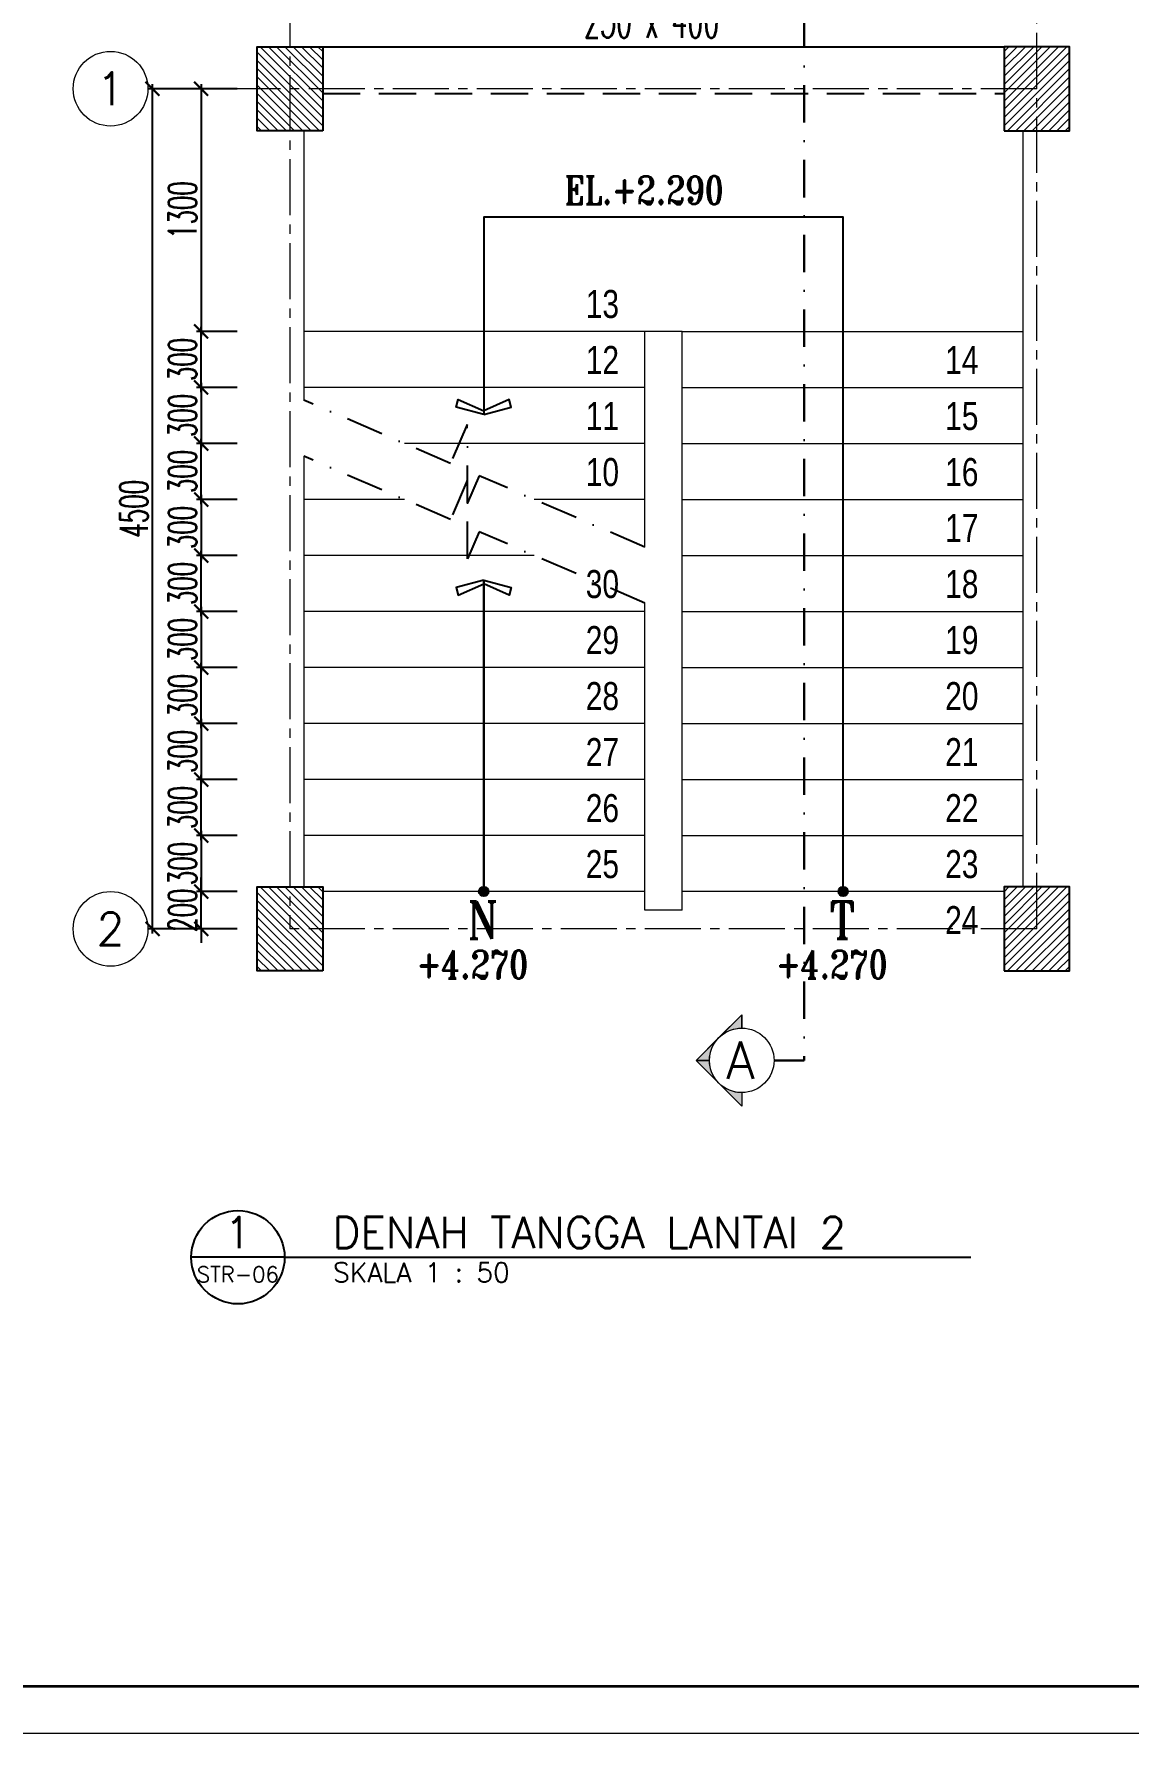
# Model space of a CAD drawing. Header units: inches. Extents: x 266054 to 836293, y -258454 to -102650.
# Drawn here: x 462767 to 474487, y -258430 to -240230 of the extents above; entities that cross this region are included whole.
import ezdxf
from ezdxf.enums import TextEntityAlignment as Align

# ---------------------------------------------------------------- set-up
doc = ezdxf.new("R2010")
doc.units = ezdxf.units.IN
doc.header["$LTSCALE"] = 800
doc.header["$MEASUREMENT"] = 0
for name, pattern in [('ACAD_ISO10W100', [18, 12, -3, 0, -3]), ('CENTER2', [1.125, 0.75, -0.125, 0.125, -0.125]), ('DASHDOT', [1, 0.5, -0.25, 0, -0.25]), ('HIDDEN', [0.375, 0.25, -0.125])]:
    doc.linetypes.add(name, pattern=pattern)
for name, color, linetype, lineweight in [('A-----SYP', 6, 'Continuous', 9), ('arsir', 8, 'Continuous', 0), ('AS', 8, 'CENTER2', 5), ('GRS KOP', 1, 'Continuous', 35), ('hacht', 8, 'Continuous', 5), ('kop', 7, 'Continuous', 20), ('lan', 7, 'Continuous', 15), ('NOT', 7, 'Continuous', 15), ('pemotong', 2, 'ACAD_ISO10W100', 30), ('teks', 4, 'Continuous', 9)]:
    doc.layers.add(name, color=color, linetype=linetype, lineweight=lineweight)
for name, color, linetype in [('Balok', 4, 'HIDDEN'), ('KOL', 5, 'Continuous'), ('LOGO', 7, 'Continuous'), ('NOTASI', 230, 'Continuous'), ('tangga', 55, 'Continuous'), ('TEXT', 4, 'Continuous')]:
    doc.layers.add(name, color=color, linetype=linetype)
doc.styles.add('BARU', font='arial.ttf')
doc.styles.add('century', font='GOTHIC.TTF')
doc.styles.add('DICK STYLE 100', font='romans.shx', dxfattribs={"width": 0.6, "height": 300})
doc.styles.add('ROMANS', font='romans.shx', dxfattribs={"width": 0.8, "height": 0.25})
doc.styles.add('S', font='SIMPLEX', dxfattribs={"width": 1.1})
doc.styles.get("Standard").update_dxf_attribs({"font": 'romans.shx'})
doc.styles.add('tahoma', font='romans.shx')
doc.dimstyles.new('50', dxfattribs={"dimtxt": 200, "dimasz": 150, "dimexe": 50, "dimexo": 50, "dimgap": 50, "dimtad": 1, "dimdec": 0, "dimlfac": 0.5, "dimrnd": 1, "dimtxsty": 'DICK STYLE 100', "dimblk": 'ARCHTICK', "dimcen": 100, "dimdle": 50, "dimclrd": 18, "dimclre": 18, "dimclrt": 7, "dimadec": 0, "dimazin": 2, "dimtfac": 1, "dimtdec": 0, "dimtix": 1, "dimtmove": 0, "dimatfit": 3, "dimfxl": 0, "dimarcsym": 0})

# ---------------------------------------------------------------- blocks, each defined once
blk = doc.blocks.new('_ArchTick')
at = {"layer": 'LOGO', "color": 0, "const_width": 0.15}
blk.add_lwpolyline([(-0.5, -0.5), (0.5, 0.5)], dxfattribs=at)
blk = doc.blocks.new('*D531')
at = {"layer": 'arsir', "color": 18, "lineweight": -2}
for p, q in [((464037.3472704225, -249866.3164315852), (464037.3472704225, -240766.3164315851)), ((464859.8172424157, -240816.3164315852), (463987.3472704224, -240816.3164315852)), ((464859.8172424157, -249816.3164315851), (463987.3472704224, -249816.3164315851))]:
    blk.add_line(p, q, dxfattribs=at)
at = {"layer": 'Defpoints', "color": 0}
for p in [(464037.3472704225, -240816.3164315852), (464909.8172424158, -240816.3164315852), (464909.8172424158, -249816.3164315851)]:
    blk.add_point(p, dxfattribs=at)
at = {"layer": 'arsir', "color": 18, "lineweight": -2, "xscale": 150, "yscale": 150, "zscale": 150}
for p, rotation in [((464037.3472704225, -240816.3164315852), 90), ((464037.3472704225, -249816.3164315851), 270)]:
    blk.add_blockref('_ArchTick', p, dxfattribs=dict(at, rotation=rotation))
at = {"layer": 'arsir', "color": 7, "insert": (463837.3472704225, -245316.3164315852), "char_height": 300, "attachment_point": 5, "rotation": 90, "style": 'DICK STYLE 100'}
blk.add_mtext('4500', dxfattribs=at)
blk = doc.blocks.new('NAV')
blk.add_circle((0, -0.4000000000000005), 0.4)
at = {"style": 'S', "width": 0.75, "flags": 4}
blk.add_attdef('AV', text='', height=0.3, dxfattribs=at).set_placement((0, -0.4000000000000005), align=Align.MIDDLE)
blk = doc.blocks.new('*D532')
at = {"layer": 'arsir', "color": 18, "lineweight": -2}
for p, q in [((464558.6694460535, -248766.3164315851), (464558.6694460535, -249466.3164315849)), ((464943.6414226761, -248816.3164315852), (464508.6694460536, -248816.3164315852)), ((464943.6414226761, -249416.3164315849), (464508.6694460536, -249416.3164315849))]:
    blk.add_line(p, q, dxfattribs=at)
at = {"layer": 'Defpoints', "color": 0}
for p in [(464993.641422676, -248816.3164315852), (464558.6694460535, -249416.3164315849), (464993.641422676, -249416.3164315849)]:
    blk.add_point(p, dxfattribs=at)
at = {"layer": 'arsir', "color": 18, "lineweight": -2, "xscale": 150, "yscale": 150, "zscale": 150}
for p, rotation in [((464558.6694460535, -248816.3164315852), 90), ((464558.6694460535, -249416.3164315849), 270)]:
    blk.add_blockref('_ArchTick', p, dxfattribs=dict(at, rotation=rotation))
at = {"layer": 'arsir', "color": 7, "insert": (464358.6694460537, -249116.316431585), "char_height": 300, "attachment_point": 5, "rotation": 90, "style": 'DICK STYLE 100'}
blk.add_mtext('300', dxfattribs=at)
blk = doc.blocks.new('*D533')
at = {"layer": 'arsir', "color": 18, "lineweight": -2}
for p, q in [((464558.6694460535, -249416.3164315849), (464558.6694460535, -249266.3164315849)), ((464943.6414226761, -249416.3164315849), (464508.6694460536, -249416.3164315849)), ((464558.6694460535, -249816.316431585), (464558.6694460535, -249416.3164315849)), ((464943.6414226761, -249816.316431585), (464508.6694460536, -249816.316431585)), ((464558.6694460535, -249816.316431585), (464558.6694460535, -249966.316431585))]:
    blk.add_line(p, q, dxfattribs=at)
at = {"layer": 'Defpoints', "color": 0}
for p in [(464558.6694460535, -249416.3164315849), (464993.641422676, -249416.3164315849), (464993.641422676, -249816.316431585)]:
    blk.add_point(p, dxfattribs=at)
at = {"layer": 'arsir', "color": 18, "lineweight": -2, "xscale": 150, "yscale": 150, "zscale": 150}
for p, rotation in [((464558.6694460535, -249416.3164315849), 270), ((464558.6694460535, -249816.316431585), 90)]:
    blk.add_blockref('_ArchTick', p, dxfattribs=dict(at, rotation=rotation))
at = {"layer": 'arsir', "color": 7, "insert": (464358.6694460537, -249616.3164315849), "char_height": 300, "attachment_point": 5, "rotation": 90, "style": 'DICK STYLE 100'}
blk.add_mtext('200', dxfattribs=at)
blk = doc.blocks.new('*D534')
at = {"layer": 'arsir', "color": 18, "lineweight": -2}
for p, q in [((464943.6414226761, -248216.3164315854), (464508.6694460536, -248216.3164315854)), ((464558.6694460535, -248866.3164315851), (464558.6694460535, -248166.3164315854)), ((464943.6414226761, -248816.3164315852), (464508.6694460536, -248816.3164315852))]:
    blk.add_line(p, q, dxfattribs=at)
at = {"layer": 'Defpoints', "color": 0}
for p in [(464558.6694460535, -248216.3164315854), (464993.641422676, -248216.3164315854), (464993.641422676, -248816.3164315852)]:
    blk.add_point(p, dxfattribs=at)
at = {"layer": 'arsir', "color": 18, "lineweight": -2, "xscale": 150, "yscale": 150, "zscale": 150}
for p, rotation in [((464558.6694460535, -248216.3164315854), 90), ((464558.6694460535, -248816.3164315852), 270)]:
    blk.add_blockref('_ArchTick', p, dxfattribs=dict(at, rotation=rotation))
at = {"layer": 'arsir', "color": 7, "insert": (464358.6694460537, -248516.3164315852), "char_height": 300, "attachment_point": 5, "rotation": 90, "style": 'DICK STYLE 100'}
blk.add_mtext('300', dxfattribs=at)
blk = doc.blocks.new('*D535')
at = {"layer": 'arsir', "color": 18, "lineweight": -2}
for p, q in [((464558.6694460535, -247666.3164315856), (464558.6694460535, -246966.3164315858)), ((464943.6414226761, -247016.3164315858), (464508.6694460536, -247016.3164315858)), ((464943.6414226761, -247616.3164315856), (464508.6694460536, -247616.3164315856))]:
    blk.add_line(p, q, dxfattribs=at)
at = {"layer": 'Defpoints', "color": 0}
for p in [(464558.6694460535, -247016.3164315858), (464993.641422676, -247016.3164315858), (464993.641422676, -247616.3164315856)]:
    blk.add_point(p, dxfattribs=at)
at = {"layer": 'arsir', "color": 18, "lineweight": -2, "xscale": 150, "yscale": 150, "zscale": 150}
for p, rotation in [((464558.6694460535, -247016.3164315858), 90), ((464558.6694460535, -247616.3164315856), 270)]:
    blk.add_blockref('_ArchTick', p, dxfattribs=dict(at, rotation=rotation))
at = {"layer": 'arsir', "color": 7, "insert": (464358.6694460537, -247316.3164315856), "char_height": 300, "attachment_point": 5, "rotation": 90, "style": 'DICK STYLE 100'}
blk.add_mtext('300', dxfattribs=at)
blk = doc.blocks.new('*D536')
at = {"layer": 'arsir', "color": 18, "lineweight": -2}
for p, q in [((464943.6414226761, -247616.3164315856), (464508.6694460536, -247616.3164315856)), ((464558.6694460535, -247566.3164315856), (464558.6694460535, -248266.3164315854)), ((464943.6414226761, -248216.3164315854), (464508.6694460536, -248216.3164315854))]:
    blk.add_line(p, q, dxfattribs=at)
at = {"layer": 'Defpoints', "color": 0}
for p in [(464993.641422676, -247616.3164315856), (464558.6694460535, -248216.3164315854), (464993.641422676, -248216.3164315854)]:
    blk.add_point(p, dxfattribs=at)
at = {"layer": 'arsir', "color": 18, "lineweight": -2, "xscale": 150, "yscale": 150, "zscale": 150}
for p, rotation in [((464558.6694460535, -247616.3164315856), 90), ((464558.6694460535, -248216.3164315854), 270)]:
    blk.add_blockref('_ArchTick', p, dxfattribs=dict(at, rotation=rotation))
at = {"layer": 'arsir', "color": 7, "insert": (464358.6694460537, -247916.3164315854), "char_height": 300, "attachment_point": 5, "rotation": 90, "style": 'DICK STYLE 100'}
blk.add_mtext('300', dxfattribs=at)
blk = doc.blocks.new('*D537')
at = {"layer": 'arsir', "color": 18, "lineweight": -2}
for p, q in [((464558.6694460535, -245266.3164315865), (464558.6694460535, -244566.3164315868)), ((464943.6414226761, -244616.3164315868), (464508.6694460536, -244616.3164315868)), ((464943.6414226761, -245216.3164315865), (464508.6694460536, -245216.3164315865))]:
    blk.add_line(p, q, dxfattribs=at)
at = {"layer": 'Defpoints', "color": 0}
for p in [(464558.6694460535, -244616.3164315868), (464993.641422676, -244616.3164315868), (464993.641422676, -245216.3164315865)]:
    blk.add_point(p, dxfattribs=at)
at = {"layer": 'arsir', "color": 18, "lineweight": -2, "xscale": 150, "yscale": 150, "zscale": 150}
for p, rotation in [((464558.6694460535, -244616.3164315868), 90), ((464558.6694460535, -245216.3164315865), 270)]:
    blk.add_blockref('_ArchTick', p, dxfattribs=dict(at, rotation=rotation))
at = {"layer": 'arsir', "color": 7, "insert": (464358.6694460537, -244916.3164315866), "char_height": 300, "attachment_point": 5, "rotation": 90, "style": 'DICK STYLE 100'}
blk.add_mtext('300', dxfattribs=at)
blk = doc.blocks.new('*D538')
at = {"layer": 'arsir', "color": 18, "lineweight": -2}
for p, q in [((464943.6414226761, -245216.3164315865), (464508.6694460536, -245216.3164315865)), ((464558.6694460535, -245166.3164315866), (464558.6694460535, -245866.3164315863)), ((464943.6414226761, -245816.3164315863), (464508.6694460536, -245816.3164315863))]:
    blk.add_line(p, q, dxfattribs=at)
at = {"layer": 'Defpoints', "color": 0}
for p in [(464993.641422676, -245216.3164315865), (464558.6694460535, -245816.3164315863), (464993.641422676, -245816.3164315863)]:
    blk.add_point(p, dxfattribs=at)
at = {"layer": 'arsir', "color": 18, "lineweight": -2, "xscale": 150, "yscale": 150, "zscale": 150}
for p, rotation in [((464558.6694460535, -245216.3164315865), 90), ((464558.6694460535, -245816.3164315863), 270)]:
    blk.add_blockref('_ArchTick', p, dxfattribs=dict(at, rotation=rotation))
at = {"layer": 'arsir', "color": 7, "insert": (464358.6694460537, -245516.3164315863), "char_height": 300, "attachment_point": 5, "rotation": 90, "style": 'DICK STYLE 100'}
blk.add_mtext('300', dxfattribs=at)
blk = doc.blocks.new('*D539')
at = {"layer": 'arsir', "color": 18, "lineweight": -2}
for p, q in [((464943.6414226761, -246416.3164315861), (464508.6694460536, -246416.3164315861)), ((464558.6694460535, -246366.3164315861), (464558.6694460535, -247066.3164315859)), ((464943.6414226761, -247016.3164315858), (464508.6694460536, -247016.3164315858))]:
    blk.add_line(p, q, dxfattribs=at)
at = {"layer": 'Defpoints', "color": 0}
for p in [(464993.641422676, -246416.3164315861), (464558.6694460535, -247016.3164315858), (464993.641422676, -247016.3164315858)]:
    blk.add_point(p, dxfattribs=at)
at = {"layer": 'arsir', "color": 18, "lineweight": -2, "xscale": 150, "yscale": 150, "zscale": 150}
for p, rotation in [((464558.6694460535, -246416.3164315861), 90), ((464558.6694460535, -247016.3164315858), 270)]:
    blk.add_blockref('_ArchTick', p, dxfattribs=dict(at, rotation=rotation))
at = {"layer": 'arsir', "color": 7, "insert": (464358.6694460537, -246716.3164315859), "char_height": 300, "attachment_point": 5, "rotation": 90, "style": 'DICK STYLE 100'}
blk.add_mtext('300', dxfattribs=at)
blk = doc.blocks.new('*D540')
at = {"layer": 'arsir', "color": 18, "lineweight": -2}
for p, q in [((464943.6414226761, -245816.3164315863), (464508.6694460536, -245816.3164315863)), ((464558.6694460535, -246466.3164315861), (464558.6694460535, -245766.3164315863)), ((464943.6414226761, -246416.3164315861), (464508.6694460536, -246416.3164315861))]:
    blk.add_line(p, q, dxfattribs=at)
at = {"layer": 'Defpoints', "color": 0}
for p in [(464558.6694460535, -245816.3164315863), (464993.641422676, -245816.3164315863), (464993.641422676, -246416.3164315861)]:
    blk.add_point(p, dxfattribs=at)
at = {"layer": 'arsir', "color": 18, "lineweight": -2, "xscale": 150, "yscale": 150, "zscale": 150}
for p, rotation in [((464558.6694460535, -245816.3164315863), 90), ((464558.6694460535, -246416.3164315861), 270)]:
    blk.add_blockref('_ArchTick', p, dxfattribs=dict(at, rotation=rotation))
at = {"layer": 'arsir', "color": 7, "insert": (464358.6694460537, -246116.3164315861), "char_height": 300, "attachment_point": 5, "rotation": 90, "style": 'DICK STYLE 100'}
blk.add_mtext('300', dxfattribs=at)
blk = doc.blocks.new('*D541')
at = {"layer": 'arsir', "color": 18, "lineweight": -2}
for p, q in [((464943.6414226761, -244016.316431587), (464508.6694460536, -244016.316431587)), ((464558.6694460535, -243966.316431587), (464558.6694460535, -244666.3164315868)), ((464943.6414226761, -244616.3164315868), (464508.6694460536, -244616.3164315868))]:
    blk.add_line(p, q, dxfattribs=at)
at = {"layer": 'Defpoints', "color": 0}
for p in [(464993.641422676, -244016.316431587), (464558.6694460535, -244616.3164315868), (464993.641422676, -244616.3164315868)]:
    blk.add_point(p, dxfattribs=at)
at = {"layer": 'arsir', "color": 18, "lineweight": -2, "xscale": 150, "yscale": 150, "zscale": 150}
for p, rotation in [((464558.6694460535, -244016.316431587), 90), ((464558.6694460535, -244616.3164315868), 270)]:
    blk.add_blockref('_ArchTick', p, dxfattribs=dict(at, rotation=rotation))
at = {"layer": 'arsir', "color": 7, "insert": (464358.6694460537, -244316.3164315868), "char_height": 300, "attachment_point": 5, "rotation": 90, "style": 'DICK STYLE 100'}
blk.add_mtext('300', dxfattribs=at)
blk = doc.blocks.new('*D542')
at = {"layer": 'arsir', "color": 18, "lineweight": -2}
for p, q in [((464943.6414226761, -243416.3164315873), (464508.6694460536, -243416.3164315873)), ((464558.6694460535, -244066.316431587), (464558.6694460535, -243366.3164315872)), ((464943.6414226761, -244016.316431587), (464508.6694460536, -244016.316431587))]:
    blk.add_line(p, q, dxfattribs=at)
at = {"layer": 'Defpoints', "color": 0}
for p in [(464558.6694460535, -243416.3164315873), (464993.641422676, -243416.3164315873), (464993.641422676, -244016.316431587)]:
    blk.add_point(p, dxfattribs=at)
at = {"layer": 'arsir', "color": 18, "lineweight": -2, "xscale": 150, "yscale": 150, "zscale": 150}
for p, rotation in [((464558.6694460535, -243416.3164315873), 90), ((464558.6694460535, -244016.316431587), 270)]:
    blk.add_blockref('_ArchTick', p, dxfattribs=dict(at, rotation=rotation))
at = {"layer": 'arsir', "color": 7, "insert": (464358.6694460537, -243716.316431587), "char_height": 300, "attachment_point": 5, "rotation": 90, "style": 'DICK STYLE 100'}
blk.add_mtext('300', dxfattribs=at)
blk = doc.blocks.new('*D543')
at = {"layer": 'arsir', "color": 18, "lineweight": -2}
for p, q in [((464558.6694460535, -240766.3164315851), (464558.6694460535, -243466.3164315872)), ((464943.6414226755, -240816.3164315852), (464508.6694460536, -240816.3164315852)), ((464943.6414226761, -243416.3164315873), (464508.6694460536, -243416.3164315873))]:
    blk.add_line(p, q, dxfattribs=at)
at = {"layer": 'Defpoints', "color": 0}
for p in [(464993.6414226756, -240816.3164315852), (464558.6694460535, -243416.3164315873), (464993.641422676, -243416.3164315873)]:
    blk.add_point(p, dxfattribs=at)
at = {"layer": 'arsir', "color": 18, "lineweight": -2, "xscale": 150, "yscale": 150, "zscale": 150}
for p, rotation in [((464558.6694460535, -240816.3164315852), 90), ((464558.6694460535, -243416.3164315873), 270)]:
    blk.add_blockref('_ArchTick', p, dxfattribs=dict(at, rotation=rotation))
at = {"layer": 'arsir', "color": 7, "insert": (464358.6694460537, -242116.3164315861), "char_height": 300, "attachment_point": 5, "rotation": 90, "style": 'DICK STYLE 100'}
blk.add_mtext('1300', dxfattribs=at)
blk = doc.blocks.new('Section - M_Sec_1-roof dak0')
at = {"layer": 'A-----SYP'}
h = blk.add_hatch(color=256, dxfattribs=at)
edge = h.paths.add_edge_path(flags=0)
edge.add_line((-6.000003239999927, 8.485285956290472), (-10.2426462181452, 4.242642978145325))
edge.add_arc((-6.000003239999997, -3.2e-15), 6.000003240000003, 90, 134.9999999999996, ccw=False)
edge.add_line((-6.000003239999952, 6.000003240000003), (-6.000003239999929, 8.485285956290472))
h = blk.add_hatch(color=256, dxfattribs=at)
edge = h.paths.add_edge_path(flags=0)
edge.add_line((-6.000003239999934, 8.485285956290468), (-6.000003239999954, 6.000003240000003))
edge.add_arc((-6.000003240000012, 1.1e-15), 6.000003240000009, 45.00000000000051, 90.00000000000023, ccw=False)
edge.add_line((-1.757360261854736, 4.242642978145251), (-6.000003239999932, 8.485285956290468))
h = blk.add_hatch(color=256, dxfattribs=at)
edge = h.paths.add_edge_path(flags=0)
edge.add_line((-14.48528919629048, 1.443e-13), (-12.00000648000001, 1.021e-13))
edge.add_arc((-6.000003240000009, 8e-16), 6.000003239999996, 135.0000000000001, 179.9999999999998, ccw=False)
edge.add_line((-10.24264621814522, 4.242642978145306), (-14.48528919629048, 1.447730824111204e-13))
h = blk.add_hatch(color=256, dxfattribs=at)
edge = h.paths.add_edge_path(flags=0)
edge.add_line((2.485282716290464, 0), (-1.757360261854719, 4.242642978145232))
edge.add_arc((-6.000003240000003, 1.6e-15), 6.000003240000005, 0, 45.000000000000114, ccw=False)
edge.add_line((0, 0), (2.485282716290464, 0))
at = {"layer": 'A-----SYP', "lineweight": 18}
for p, q in [((-6.000003239999997, 8.485285956290562), (-14.48528919629046, -2.1e-15)), ((-6.000003239999927, 8.485285956290475), (-10.2426462181452, 4.242642978145327)), ((-6.000003239999997, 8.485285956290562), (2.485282716290472, -7.4e-15)), ((-6.000003239999952, 6.000003240000003), (-6.00000323999993, 8.485285956290472)), ((-6.000003239999934, 8.485285956290472), (-6.000003239999955, 6.000003240000003)), ((-1.757360261854736, 4.242642978145252), (-6.000003239999933, 8.485285956290472)), ((-10.24264621814522, 4.242642978145307), (-14.48528919629048, 1.443e-13)), ((2.485282716290464, 0), (-1.757360261854719, 4.242642978145234)), ((-14.48528919629048, 1.443e-13), (-12.00000648000001, 1.021e-13)), ((0, 0), (2.485282716290464, 0)), ((-12.00000648, -4e-16), (-14.48528919629045, -4e-16)), ((-1.1e-15, -8.8e-15), (2.485282716290472, -8.8e-15))]:
    blk.add_line(p, q, dxfattribs=at)
for centre, radius, start, end in [((-6.000003240000003, 1.7e-15), 6.000003240000009, 359.9999999999996, 179.9999999999998), ((-6.000003240000009, 8e-16), 6.000003239999996, 134.9999999999997, 179.9999999999994), ((-6.000003239999997, -3.2e-15), 6.000003240000003, 89.99999999999962, 134.9999999999992), ((-6.000003240000012, 1.1e-15), 6.000003240000009, 45.00000000000022, 89.9999999999999), ((-6.000003240000003, 1.6e-15), 6.000003240000005, 359.9999999999996, 44.99999999999971), ((-6.000003240000003, 1.95e-14), 6.000003240000009, 179.9999999999998, 359.9999999999991)]:
    blk.add_arc(centre, radius, start, end, dxfattribs=at)
blk = doc.blocks.new('Ndtpd')
at = {"lineweight": -3}
blk.add_line((0.7469999999999999, 0), (-0.7469999999999999, 0), dxfattribs=at)
blk.add_circle((0, 0), 0.747, dxfattribs=at)
at = {"color": 10, "lineweight": -3, "style": 'S', "width": 1.1, "flags": 4}
blk.add_attdef('NO', text='', height=0.5, dxfattribs=at).set_placement((-0.0004073519788469999, 0.1475646925237548), align=Align.CENTER)
blk.add_attdef('NDTPD', (1.516017380209063, 0.1475646925237548), '', height=0.5, dxfattribs=at)
at = {"color": 5, "lineweight": -3, "style": 'S', "width": 1.1, "flags": 4}
blk.add_attdef('NOLBR', text='', height=0.3, dxfattribs=at).set_placement((-0.0004073519788469999, -0.3983625171816172), align=Align.CENTER)
blk.add_attdef('SKALA', (1.523238450362338, -0.3983625171816172), '', height=0.3, dxfattribs=at)
blk = doc.blocks.new('kop')
at = {"layer": 'GRS KOP'}
blk.add_lwpolyline([(1, 54), (83, 54), (83, 1), (1, 1)], close=True, dxfattribs=at)
at = {"layer": 'kop', "color": 7}
blk.add_line((0, 0), (84, 0), dxfattribs=at)
at = {"layer": 'kop', "style": 'BARU', "flags": 4}
for p, height in [((73.79999999999714, 5.399999999992657), 0.3500000000000012), ((80.30348371280252, 5.381560126415407), 0.2500000000000009), ((73.79999999999714, 4.899999999992659), 0.3500000000000012), ((80.30348371280252, 4.881560126415408), 0.2500000000000009), ((73.79999999999714, 4.399999999992659), 0.3500000000000012), ((80.30348371280252, 4.381560126415408), 0.2500000000000009)]:
    blk.add_attdef('-', p, '', height=height, dxfattribs=at)
at = {"layer": 'kop', "flags": 4}
for tag, p in [('AR-00', (78.0569556422622, 2.647698724276621)), ('00', (81.23754618094216, 2.647099872606105))]:
    blk.add_attdef(tag, text='', height=0.3499740475000009, dxfattribs=at).set_placement(p, align=Align.MIDDLE)

msp = doc.modelspace()

# ---------------------------------------------------------------- hatches: boundary and pattern name
at = {"layer": 'hacht', "ltscale": 5}
h = msp.add_hatch(dxfattribs=at)
h.set_pattern_fill('ANSI31', color=256, scale=500, angle=-1.27e-14, style=0)
h.set_pattern_definition([(134.9999999999999, (1101223.497549077, 104887.4642009885), (44.19417382415922, 44.19417382415921), [])])
h.paths.add_polyline_path([(465859.8172424159, -240366.3164315851), (465159.817242416, -240366.3164315851), (465159.817242416, -241266.3164315852), (465859.8172424159, -241266.3164315852)])
h = msp.add_hatch(dxfattribs=at)
h.set_pattern_fill('ANSI31', color=256, scale=500, angle=-1.27e-14, style=0)
h.set_pattern_definition([(44.99999999999999, (-162203.8630642457, 104887.4642009888), (-44.19417382415921, 44.19417382415923), [])])
h.paths.add_polyline_path([(473159.8172424154, -241266.3164315852), (473859.8172424154, -241266.3164315852), (473859.8172424154, -240366.3164315851), (473159.8172424154, -240366.3164315851)])
h = msp.add_hatch(dxfattribs=at)
h.set_pattern_fill('ANSI31', color=256, scale=500, angle=-1.27e-14, style=0)
h.set_pattern_definition([(134.9999999999999, (1101223.497549077, 95887.46420098851), (44.19417382415922, 44.19417382415921), [])])
h.paths.add_polyline_path([(465859.8172424159, -249366.3164315851), (465159.817242416, -249366.3164315851), (465159.817242416, -250266.3164315852), (465859.8172424159, -250266.3164315852)])
h = msp.add_hatch(dxfattribs=at)
h.set_pattern_fill('ANSI31', color=256, scale=500, angle=-1.27e-14, style=0)
h.set_pattern_definition([(44.99999999999999, (-162203.8630642457, 95887.46420098878), (-44.19417382415921, 44.19417382415923), [])])
h.paths.add_polyline_path([(473159.8172424154, -250266.3164315852), (473859.8172424154, -250266.3164315852), (473859.8172424154, -249366.3164315851), (473159.8172424154, -249366.3164315851)])
at = {"layer": 'tangga'}
h = msp.add_hatch(color=1, dxfattribs=at)
h.dxf.hatch_style = 1
h.paths.add_polyline_path([(467584.8172431854, -249365.6794600704, -0.4142135613629502), (467635.4542147425, -249416.3164314547), (467534.180271628, -249416.3164318049, -0.4142135633833289)])
h.paths.add_polyline_path([(467635.4542147425, -249416.3164314547, -0.4142135633832399), (467584.8172431854, -249466.9534031854, -0.4142135613628614), (467534.180271628, -249416.3164318049)])
h = msp.add_hatch(color=1, dxfattribs=at)
h.dxf.hatch_style = 1
h.paths.add_polyline_path([(471434.8176601861, -249365.6794600705, -0.4142135613629502), (471485.4546317432, -249416.3164314548), (471384.1806886286, -249416.3164318049, -0.4142135633833289)])
h.paths.add_polyline_path([(471485.4546317432, -249416.3164314548, -0.4142135633832399), (471434.8176601861, -249466.9534031855, -0.4142135613628614), (471384.1806886286, -249416.3164318049)])

# ---------------------------------------------------------------- linework, layer by layer
at = {"layer": 'AS'}
for points in [[(465509.8172424157, -238870.336813843), (465509.8172424157, -249816.3164315851)], [(473509.8172424158, -249816.3164315851), (473509.8172424158, -238870.336813843)], [(473509.8172424158, -240816.3164315852), (464341.0831521443, -240816.3164315852)], [(473509.8172424158, -249816.3164315851), (465509.8172424157, -249816.3164315851)]]:
    msp.add_lwpolyline(points, dxfattribs=at)
at = {"layer": 'Balok', "linetype": 'Continuous'}
msp.add_line((465859.8172424159, -240366.3164315851), (473159.8172424154, -240366.3164315851), dxfattribs=at)
at = {"layer": 'Balok', "ltscale": 2}
msp.add_line((465859.8172424159, -240866.3164315851), (473159.8172424154, -240866.3164315851), dxfattribs=at)
at = {"layer": 'KOL', "ltscale": 5}
for points in [[(465859.8172424159, -241266.3164315852), (465159.817242416, -241266.3164315852), (465159.817242416, -240366.3164315851), (465859.8172424159, -240366.3164315851)], [(473159.8172424154, -241266.3164315852), (473859.8172424154, -241266.3164315852), (473859.8172424154, -240366.3164315851), (473159.8172424154, -240366.3164315851)], [(465859.8172424159, -250266.3164315852), (465159.817242416, -250266.3164315852), (465159.817242416, -249366.3164315851), (465859.8172424159, -249366.3164315851)], [(473159.8172424154, -250266.3164315852), (473859.8172424154, -250266.3164315852), (473859.8172424154, -249366.3164315851), (473159.8172424154, -249366.3164315851)]]:
    msp.add_lwpolyline(points, close=True, dxfattribs=at)
at = {"layer": 'lan'}
for p, q in [((465659.8172424157, -241266.3164315852), (465659.8172424157, -244152.812875062)), ((473359.8172424158, -241266.3164315852), (473359.8172424158, -249366.3164315851)), ((465659.8172424157, -244752.812875062), (465659.8172424157, -249366.3164315851))]:
    msp.add_line(p, q, dxfattribs=at)
for points in [[(469309.8172424157, -243416.3164315851), (465659.8172424157, -243416.3164315851)], [(469309.8172424157, -245726.1801300318), (469309.8172424157, -243416.3164315851)], [(469709.8172423859, -243416.3164315851), (469309.8172424157, -243416.3164315851)], [(469709.8172423859, -249616.3164315851), (469709.8172423859, -243416.3164315851)], [(469709.8172423862, -243416.3164315851), (473359.8172423862, -243416.3164315853)], [(469309.8172424157, -244016.3164315852), (465659.8172424157, -244016.3164315852)], [(469709.8172423862, -244016.3164315852), (473359.8172423862, -244016.3164315853)], [(469309.8172424157, -244616.3164315851), (466735.0830304642, -244616.3164315851)], [(469709.8172423862, -244616.3164315851), (473359.8172423862, -244616.3164315853)], [(466735.0830304642, -245216.3164315852), (465659.8172424157, -245216.3164315852)], [(469309.8172424157, -245216.3164315852), (468127.0021727267, -245216.3164315852)], [(469709.8172423862, -245216.3164315852), (473359.8172423862, -245216.3164315853)], [(468127.0021727267, -245816.3164315851), (465659.8172424157, -245816.3164315851)], [(469709.8172423859, -245816.3164315851), (473359.8172423862, -245816.3164315852)], [(469309.8172424157, -246416.3164315851), (465659.8172424157, -246416.3164315851)], [(469309.8172424157, -249616.3164315851), (469309.8172424157, -246326.1801300319)], [(469709.8172423859, -246416.3164315851), (473359.8172423859, -246416.3164315853)], [(469309.8172424157, -247016.3164315851), (465659.8172424157, -247016.3164315851)], [(469709.8172423859, -247016.3164315851), (473359.8172423859, -247016.3164315853)], [(469309.8172424157, -247616.3164315851), (465659.8172424157, -247616.3164315851)], [(469709.8172423859, -247616.3164315851), (473359.8172423859, -247616.3164315853)], [(469309.8172424157, -248216.3164315851), (465659.8172424157, -248216.3164315851)], [(469709.8172423859, -248216.3164315851), (473359.8172423859, -248216.3164315853)], [(469309.8172424157, -248816.3164315852), (465659.8172424157, -248816.3164315852)], [(469709.8172423859, -248816.3164315852), (473359.8172423859, -248816.3164315853)], [(469309.8172424157, -249416.3164315851), (465859.8172424159, -249416.3164315851)], [(473159.8172424154, -249416.3164315851), (469709.8172423859, -249416.3164315851)], [(469709.8172423859, -249616.3164315851), (469309.8172424157, -249616.3164315851)]]:
    msp.add_lwpolyline(points, dxfattribs=at)
at = {"layer": 'NOT', "lineweight": -3}
msp.add_line((465452.0087163337, -253333.6553528807), (472803.4143334072, -253333.6553528808), dxfattribs=at)
at = {"layer": 'pemotong', "linetype": 'DASHDOT'}
msp.add_lwpolyline([(470694.7045543225, -237579.3430499919), (471017.0259755471, -237579.3430499919), (471017.0251907291, -251224.7773700102), (470694.7037695082, -251224.7773700106)], dxfattribs=at)
at = {"layer": 'tangga', "color": 1, "linetype": 'DASHDOT'}
for p, q in [((467229.152420709, -244829.2897467348), (465659.8172424157, -244152.812875062)), ((467409.143780713, -244411.7340476813), (467229.152420709, -244829.2897467348)), ((467410.4907041184, -245253.9162225838), (467409.143780713, -244411.7340476813)), ((467229.152420709, -245429.2897467348), (465659.8172424157, -244752.812875062)), ((467536.4334006478, -244961.7461390385), (467410.4907041184, -245253.9162225838)), ((469309.8172424157, -245726.1801300318), (467536.4334006478, -244961.7461390385)), ((467409.143780713, -245011.7340476813), (467229.152420709, -245429.2897467348)), ((467410.4907041184, -245853.9162225838), (467409.143780713, -245011.7340476813)), ((467536.4334006478, -245561.7461390385), (467410.4907041184, -245853.9162225838)), ((469309.8172424157, -246326.1801300319), (467536.4334006478, -245561.7461390385))]:
    msp.add_line(p, q, dxfattribs=at)
at = {"layer": 'tangga', "color": 1}
for p, q in [((467584.8172429973, -249383.6794600295), (467584.817066556, -246079.9773637113)), ((471434.817659998, -249383.6794600295), (471434.8174835566, -246079.9773637113))]:
    msp.add_line(p, q, dxfattribs=at)
for points in [[(471449.8955797023, -249434.3164315851), (471434.8176599118, -249425.5920398733), (471434.8172738004, -242193.0323549733), (467584.8168567998, -242193.0323549734), (467584.8169579246, -244305.1219625542)], [(467584.8170059688, -244305.1219499057), (467289.2826990072, -244227.3166123034), (467311.2924690154, -244143.715122657), (467584.8170059688, -244266.6640948487)], [(467584.8170059688, -244305.1219499057), (467880.3513129294, -244227.3166122959), (467858.3415429179, -244143.7151226495), (467584.8170059688, -244266.6640948487)], [(467584.8170059688, -246079.9773477605), (467289.2826990072, -246157.7826853627), (467311.2924690154, -246241.3841750091), (467584.8170059688, -246118.4352028175)], [(467584.8170059688, -246079.9773477605), (467880.3513129294, -246157.7826853702), (467858.3415429179, -246241.3841750166), (467584.8170059688, -246118.4352028175)], [(467584.8170643049, -246079.9773631187), (467584.8172429111, -249425.5920398733), (467599.8951627017, -249434.3164315851)]]:
    msp.add_lwpolyline(points, dxfattribs=at)
for centre in [(467584.8168254002, -249416.3164315851), (471434.8172424008, -249416.3164315851)]:
    msp.add_circle(centre, 50.63697155754198, dxfattribs=at)

# ---------------------------------------------------------------- block references
at = {"layer": 'A-----SYP', "color": 1, "lineweight": 18, "xscale": -57.59999999962746, "yscale": 57.59999999962746, "zscale": 57.59999999962746, "rotation": 90}
msp.add_blockref('Section - M_Sec_1-roof dak0', (470349.1035828846, -251570.3775566319), dxfattribs=at)
at = {"layer": 'kop', "xscale": 500, "yscale": 500, "zscale": 500}
msp.add_blockref('kop', (444206.2341235916, -258429.9515901998), dxfattribs=at)
at = {"layer": 'NOT'}
ref = msp.add_blockref('NAV', (463587.3472704225, -240416.3164315852), dxfattribs=dict(at, xscale=1000, yscale=1000, zscale=1000))
ref.add_attrib('AV', '1', dxfattribs={"layer": '0', "height": 350, "flags": 4}).set_placement((463587.3472704225, -240816.3164315852), align=Align.MIDDLE)
ref = msp.add_blockref('NAV', (463587.3472704225, -249416.3164315851), dxfattribs=dict(at, xscale=1000, yscale=1000, zscale=1000))
ref.add_attrib('AV', '2', dxfattribs={"layer": '0', "height": 350, "flags": 4}).set_placement((463587.3472704225, -249816.3164315851), align=Align.MIDDLE)
at = {"layer": 'NOT', "lineweight": -3}
ref = msp.add_blockref('Ndtpd', (464952.0087163337, -253333.6553528807), dxfattribs=dict(at, xscale=669.3440428376198, yscale=669.3440428376198, zscale=669.3440428380154))
ref.add_attrib('NO', '1', dxfattribs={"layer": '0', "lineweight": -3, "height": 333.3333333333334, "flags": 4}).set_placement((464951.7360577473, -253234.883804997), align=Align.CENTER)
ref.add_attrib('NDTPD', 'DENAH TANGGA LANTAI 2', (465966.7459186205, -253234.883804997), dxfattribs={"layer": '0', "lineweight": -3, "height": 333.3333333333334, "flags": 4})
ref.add_attrib('NOLBR', 'STR-06', dxfattribs={"layer": '0', "lineweight": -3, "height": 166.6666666666667, "flags": 4}).set_placement((464951.7360577473, -253600.2969306311), align=Align.CENTER)
ref.add_attrib('SKALA', 'SKALA 1 : 50', (465971.5792989024, -253600.2969306311), dxfattribs={"layer": '0', "lineweight": -3, "height": 208.3333333333333, "flags": 4})

# ---------------------------------------------------------------- texts
at = {"layer": 'NOTASI', "insert": (470335.3832811912, -251222.2570857842), "char_height": 400, "attachment_point": 5, "style": 'tahoma'}
msp.add_mtext('A', dxfattribs=at)
at = {"layer": 'teks', "style": 'century', "width": 0.8}
for s, p in [('13', (468677.792357348, -243272.2581449059)), ('12', (468677.792357348, -243872.2581449059)), ('14', (472527.7923573478, -243872.2581449059)), ('11', (468677.792357348, -244472.2581449059)), ('15', (472527.7923573478, -244472.2581449059)), ('10', (468677.792357348, -245072.2581449058)), ('16', (472527.7923573478, -245072.2581449058)), ('17', (472527.7923573478, -245672.2581449059)), ('30', (468677.792357348, -246272.2581449058)), ('18', (472527.7923573478, -246272.2581449059)), ('29', (468677.792357348, -246872.2581449058)), ('19', (472527.7923573478, -246872.2581449058)), ('28', (468677.792357348, -247472.2581449058)), ('20', (472527.7923573478, -247472.2581449058)), ('27', (468677.792357348, -248072.2581449058)), ('21', (472527.7923573478, -248072.2581449058)), ('26', (468677.792357348, -248672.2581449058)), ('22', (472527.7923573478, -248672.2581449058)), ('25', (468677.792357348, -249272.2581449058)), ('23', (472527.7923573478, -249272.2581449058)), ('24', (472527.7923573478, -249872.2581449058))]:
    msp.add_text(s, height=300, rotation=359.9999999736323, dxfattribs=at).set_placement(p)
at = {"layer": 'teks', "lineweight": 9, "attachment_point": 5, "style": 'century'}
for s, insert, char_height, rotation in [('\\A1;{\\Fromant|c0;\\W0.8;\\C1;EL.+2.290}', (469303.4198426279, -241903.7931066776), 300, 359.99999997350625), ('\\A1;{\\Fromant|c0;\\W0.8;N}', (467576.224177532, -249723.7396200135), 400, 359.9999999735063), ('\\A1;{\\Fromant|c0;\\W0.8;T}', (471426.2245945326, -249723.7396200135), 400, 359.9999999735063), ('\\A1;{\\Fromant|c0;\\W0.8;\\C1;+4.270}', (467466.0312332028, -250199.2438670983), 300, 359.99999997350625), ('\\A1;{\\Fromant|c0;\\W0.8;\\C1;+4.270}', (471316.0316502035, -250199.2438670983), 300, 359.99999997350625)]:
    msp.add_mtext(s, dxfattribs=dict(at, insert=insert, char_height=char_height, rotation=rotation))
at = {"layer": 'TEXT', "style": 'ROMANS', "width": 0.5}
msp.add_text('250 x 400', height=400, dxfattribs=at).set_placement((468660.1411237162, -240272.2857513211))

# ---------------------------------------------------------------- dimensions: what is measured, and where the dimension line sits
at = {"layer": 'arsir'}
dim = msp.add_linear_dim(base=(464037.3472704225, -240816.3164315852), p1=(464909.8172424158, -249816.3164315851), p2=(464909.8172424158, -240816.3164315852), angle=90, dimstyle='50', override={"dimfxl": 0.1}, dxfattribs=at)
dim.commit()
dim.dimension.update_dxf_attribs({"geometry": '*D531', "text_midpoint": (464037.3472704225, -245316.3164315852), "dimtype": 160})
for base, p1, p2, angle, picture, middle in [((464558.6694460535, -243416.3164315873), (464993.6414226756, -240816.3164315852), (464993.641422676, -243416.3164315873), 270, '*D543', (464358.6694460537, -242116.3164315861)), ((464558.6694460535, -243416.3164315873), (464993.641422676, -244016.316431587), (464993.641422676, -243416.3164315873), 90, '*D542', (464358.6694460537, -243716.316431587)), ((464558.6694460535, -244616.3164315868), (464993.641422676, -244016.316431587), (464993.641422676, -244616.3164315868), 270, '*D541', (464358.6694460537, -244316.3164315868)), ((464558.6694460535, -244616.3164315868), (464993.641422676, -245216.3164315865), (464993.641422676, -244616.3164315868), 90, '*D537', (464358.6694460537, -244916.3164315866)), ((464558.6694460535, -245816.3164315863), (464993.641422676, -245216.3164315865), (464993.641422676, -245816.3164315863), 270, '*D538', (464358.6694460537, -245516.3164315863)), ((464558.6694460535, -245816.3164315863), (464993.641422676, -246416.3164315861), (464993.641422676, -245816.3164315863), 90, '*D540', (464358.6694460537, -246116.3164315861)), ((464558.6694460535, -247016.3164315858), (464993.641422676, -246416.3164315861), (464993.641422676, -247016.3164315858), 270, '*D539', (464358.6694460537, -246716.3164315859)), ((464558.6694460535, -247016.3164315858), (464993.641422676, -247616.3164315856), (464993.641422676, -247016.3164315858), 90, '*D535', (464358.6694460537, -247316.3164315856)), ((464558.6694460535, -248216.3164315854), (464993.641422676, -247616.3164315856), (464993.641422676, -248216.3164315854), 270, '*D536', (464358.6694460537, -247916.3164315854)), ((464558.6694460535, -248216.3164315854), (464993.641422676, -248816.3164315852), (464993.641422676, -248216.3164315854), 90, '*D534', (464358.6694460537, -248516.3164315852)), ((464558.6694460535, -249416.3164315849), (464993.641422676, -248816.3164315852), (464993.641422676, -249416.3164315849), 270, '*D532', (464358.6694460537, -249116.316431585)), ((464558.6694460535, -249416.3164315849), (464993.641422676, -249816.316431585), (464993.641422676, -249416.3164315849), 90, '*D533', (464358.6694460537, -249616.3164315849))]:
    dim = msp.add_linear_dim(base=base, p1=p1, p2=p2, angle=angle, dimstyle='50', override={"dimfxl": 0.1}, dxfattribs=at)
    dim.commit()
    dim.dimension.update_dxf_attribs({"geometry": picture, "text_midpoint": middle})

doc.saveas('drawing.dxf')
